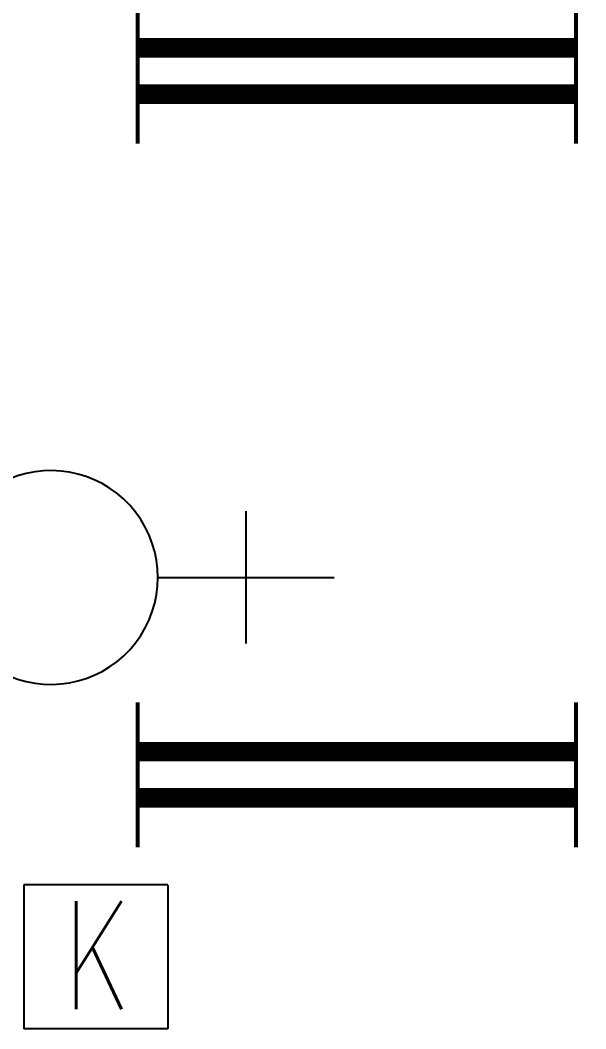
# Model space of a CAD drawing. Header units: inches. Extents: x 16928 to 514628, y -1471 to 241387.
# Drawn here: x 65299 to 66874, y 50518 to 53323 of the extents above; entities that cross this region are included whole.
import ezdxf

# ---------------------------------------------------------------- set-up
doc = ezdxf.new("R2010")
doc.units = ezdxf.units.IN
doc.header["$MEASUREMENT"] = 0
for name, color, linetype in [('dxt_text', 4, 'Continuous'), ('ELECT', 6, 'Continuous'), ('FITTING', 8, 'Continuous'), ('TB', 8, 'Continuous')]:
    doc.layers.add(name, color=color, linetype=linetype)
doc.styles.add('ROMANS', font='ROMANS', dxfattribs={"width": 0.7})

# ---------------------------------------------------------------- blocks, each defined once
blk = doc.blocks.new('YBC 2X36')
at = {"layer": 'FITTING', "color": 3}
for points, const_width in [([(-610, 200.9), (-610, -74.3)], 10.9), ([(610, 200.9), (610, -84.2)], 10.9), ([(-610, 63.3), (610, 63.3)], 54.6), ([(-610, 72.1), (-610, -203.2)], 10.9), ([(610, 72.1), (610, -203.2)], 10.9), ([(-610, -65.5), (610, -65.5)], 54.6)]:
    blk.add_lwpolyline(points, dxfattribs=dict(at, const_width=const_width))
blk = doc.blocks.new('1 X 8W KELUAR')
at = {"layer": 'ELECT', "color": 5}
for p, q in [((-160, 161), (-160, -240)), ((240, 161), (-160, 161)), ((240, 160), (240, -240)), ((240, -240), (-160, -240))]:
    blk.add_line(p, q, dxfattribs=at)
at = {"layer": 'ELECT', "color": 5, "style": 'ROMANS', "width": 0.7}
blk.add_text('K', height=300, dxfattribs=at).set_placement((-50.3, -185.3))
blk = doc.blocks.new('13A SSO 300mm')
at = {"layer": 'ELECT', "color": 6}
for p, q in [((0, 413.8), (0, 904.4)), ((-184, 659.1), (184, 659.1)), ((-297.4, 0), (297.4, 0))]:
    blk.add_line(p, q, dxfattribs=at)
blk.add_arc((0, 116.3), 297.4, 336.9763, 203.0237, dxfattribs=at)

msp = doc.modelspace()

# ---------------------------------------------------------------- block references
at = {"layer": 'dxt_text'}
for name, p in [('YBC 2X36', (66236.3, 53182.9)), ('YBC 2X36', (66236.3, 51225.2)), ('1 X 8W KELUAR', (65469.8, 50757.5))]:
    msp.add_blockref(name, p, dxfattribs=at)
at = {"layer": 'TB', "color": 6, "linetype": 'Continuous', "rotation": 270}
msp.add_blockref('13A SSO 300mm', (65268.6, 51773), dxfattribs=at)

doc.saveas('drawing.dxf')
